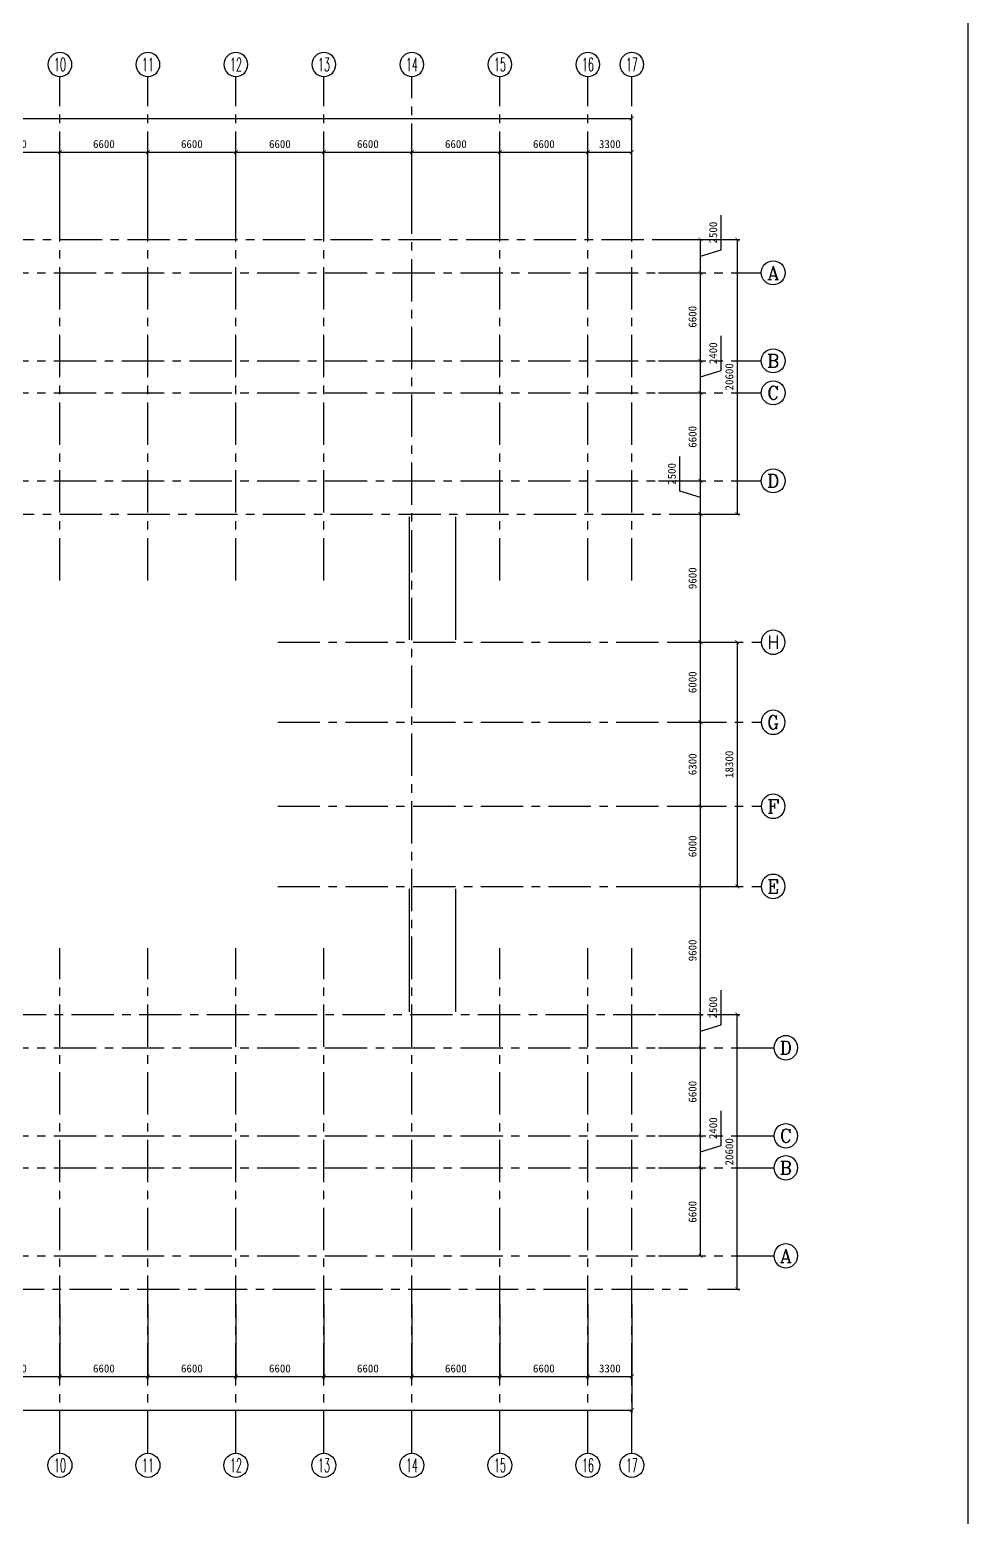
# Model space of a CAD drawing. Extents: x -738708 to 1376724, y 0 to 1572010.
# Drawn here: x -514164 to -443769, y 876953 to 988473 of the extents above; entities that cross this region are included whole.
import ezdxf
from ezdxf.enums import TextEntityAlignment as Align

# ---------------------------------------------------------------- set-up
doc = ezdxf.new("R2010")
doc.units = 0
doc.linetypes.add('CENTER', pattern=[50.8, 31.75, -6.35, 6.35, -6.35])
doc.layers.get('0').update_dxf_attribs({"linetype": 'CONTINUOUS'})
doc.layers.get('DEFPOINTS').update_dxf_attribs({"linetype": 'CONTINUOUS'})
for name, color, linetype in [('AXIS', 7, 'CONTINUOUS'), ('墙基线', 7, 'CONTINUOUS'), ('标注', 7, 'CONTINUOUS'), ('轴线', 1, 'CENTER'), ('轴线号', 7, 'CONTINUOUS')]:
    doc.layers.add(name, color=color, linetype=linetype)
doc.styles.add('COMPLEX', font='COMPLEX')
doc.dimstyles.new('ISO-25', dxfattribs={"dimtxt": 600, "dimasz": 300, "dimexe": 200, "dimexo": 2000, "dimgap": 300, "dimtad": 1, "dimdec": 0, "dimtxsty": 'STANDARD', "dimblk": 'ARCHTICK', "dimcen": 2.5, "dimazin": 3, "dimtfac": 1, "dimtdec": 0, "dimtmove": 0, "dimatfit": 3})

# ---------------------------------------------------------------- blocks, each defined once
blk = doc.blocks.new('_ARCHTICK')
at = {"color": 0, "linetype": 'BYBLOCK', "const_width": 0.15}
blk.add_lwpolyline([(-0.5, -0.5), (0.5, 0.5)], dxfattribs=at)
blk = doc.blocks.new('*D85')
at = {"layer": 'DEFPOINTS', "color": 0}
for p in [(-518500, 894900), (-511900, 894900), (-511900, 887505)]:
    blk.add_point(p, dxfattribs=at)
at = {"layer": '标注', "color": 0}
for p, q in [((-518500, 892900), (-518500, 887305)), ((-511900, 892900), (-511900, 887305)), ((-518500, 887505), (-511900, 887505))]:
    blk.add_line(p, q, dxfattribs=at)
at = {"layer": '标注', "color": 0, "xscale": 300, "yscale": 300, "zscale": 300, "rotation": 180}
blk.add_blockref('_ARCHTICK', (-518500, 887505), dxfattribs=at)
at = {"layer": '标注', "color": 0, "xscale": 300, "yscale": 300, "zscale": 300}
blk.add_blockref('_ARCHTICK', (-511900, 887505), dxfattribs=at)
at = {"layer": '标注', "color": 0, "insert": (-515200, 888105), "char_height": 600, "attachment_point": 5}
blk.add_mtext('6600', dxfattribs=at)
blk = doc.blocks.new('*D86')
at = {"layer": 'DEFPOINTS', "color": 0}
for p in [(-511900, 894900), (-505300, 894900), (-505300, 887505)]:
    blk.add_point(p, dxfattribs=at)
at = {"layer": '标注', "color": 0}
for p, q in [((-511900, 892900), (-511900, 887305)), ((-505300, 892900), (-505300, 887305)), ((-511900, 887505), (-505300, 887505))]:
    blk.add_line(p, q, dxfattribs=at)
at = {"layer": '标注', "color": 0, "xscale": 300, "yscale": 300, "zscale": 300, "rotation": 180}
blk.add_blockref('_ARCHTICK', (-511900, 887505), dxfattribs=at)
at = {"layer": '标注', "color": 0, "xscale": 300, "yscale": 300, "zscale": 300}
blk.add_blockref('_ARCHTICK', (-505300, 887505), dxfattribs=at)
at = {"layer": '标注', "color": 0, "insert": (-508600, 888105), "char_height": 600, "attachment_point": 5}
blk.add_mtext('6600', dxfattribs=at)
blk = doc.blocks.new('*D87')
at = {"layer": 'DEFPOINTS', "color": 0}
for p in [(-505300, 894900), (-498700, 894900), (-498700, 887505)]:
    blk.add_point(p, dxfattribs=at)
at = {"layer": '标注', "color": 0}
for p, q in [((-505300, 892900), (-505300, 887305)), ((-498700, 892900), (-498700, 887305)), ((-505300, 887505), (-498700, 887505))]:
    blk.add_line(p, q, dxfattribs=at)
at = {"layer": '标注', "color": 0, "xscale": 300, "yscale": 300, "zscale": 300, "rotation": 180}
blk.add_blockref('_ARCHTICK', (-505300, 887505), dxfattribs=at)
at = {"layer": '标注', "color": 0, "xscale": 300, "yscale": 300, "zscale": 300}
blk.add_blockref('_ARCHTICK', (-498700, 887505), dxfattribs=at)
at = {"layer": '标注', "color": 0, "insert": (-502000, 888105), "char_height": 600, "attachment_point": 5}
blk.add_mtext('6600', dxfattribs=at)
blk = doc.blocks.new('*D88')
at = {"layer": 'DEFPOINTS', "color": 0}
for p in [(-498700, 894900), (-492100, 894900), (-492100, 887505)]:
    blk.add_point(p, dxfattribs=at)
at = {"layer": '标注', "color": 0}
for p, q in [((-498700, 892900), (-498700, 887305)), ((-492100, 892900), (-492100, 887305)), ((-498700, 887505), (-492100, 887505))]:
    blk.add_line(p, q, dxfattribs=at)
at = {"layer": '标注', "color": 0, "xscale": 300, "yscale": 300, "zscale": 300, "rotation": 180}
blk.add_blockref('_ARCHTICK', (-498700, 887505), dxfattribs=at)
at = {"layer": '标注', "color": 0, "xscale": 300, "yscale": 300, "zscale": 300}
blk.add_blockref('_ARCHTICK', (-492100, 887505), dxfattribs=at)
at = {"layer": '标注', "color": 0, "insert": (-495400, 888105), "char_height": 600, "attachment_point": 5}
blk.add_mtext('6600', dxfattribs=at)
blk = doc.blocks.new('*D89')
at = {"layer": 'DEFPOINTS', "color": 0}
for p in [(-492100, 894900), (-485500, 894900), (-485500, 887505)]:
    blk.add_point(p, dxfattribs=at)
at = {"layer": '标注', "color": 0}
for p, q in [((-492100, 892900), (-492100, 887305)), ((-485500, 892900), (-485500, 887305)), ((-492100, 887505), (-485500, 887505))]:
    blk.add_line(p, q, dxfattribs=at)
at = {"layer": '标注', "color": 0, "xscale": 300, "yscale": 300, "zscale": 300, "rotation": 180}
blk.add_blockref('_ARCHTICK', (-492100, 887505), dxfattribs=at)
at = {"layer": '标注', "color": 0, "xscale": 300, "yscale": 300, "zscale": 300}
blk.add_blockref('_ARCHTICK', (-485500, 887505), dxfattribs=at)
at = {"layer": '标注', "color": 0, "insert": (-488800, 888105), "char_height": 600, "attachment_point": 5}
blk.add_mtext('6600', dxfattribs=at)
blk = doc.blocks.new('*D90')
at = {"layer": 'DEFPOINTS', "color": 0}
for p in [(-485500, 894900), (-478900, 894900), (-478900, 887505)]:
    blk.add_point(p, dxfattribs=at)
at = {"layer": '标注', "color": 0}
for p, q in [((-485500, 892900), (-485500, 887305)), ((-478900, 892900), (-478900, 887305)), ((-485500, 887505), (-478900, 887505))]:
    blk.add_line(p, q, dxfattribs=at)
at = {"layer": '标注', "color": 0, "xscale": 300, "yscale": 300, "zscale": 300, "rotation": 180}
blk.add_blockref('_ARCHTICK', (-485500, 887505), dxfattribs=at)
at = {"layer": '标注', "color": 0, "xscale": 300, "yscale": 300, "zscale": 300}
blk.add_blockref('_ARCHTICK', (-478900, 887505), dxfattribs=at)
at = {"layer": '标注', "color": 0, "insert": (-482200, 888105), "char_height": 600, "attachment_point": 5}
blk.add_mtext('6600', dxfattribs=at)
blk = doc.blocks.new('*D91')
at = {"layer": 'DEFPOINTS', "color": 0}
for p in [(-478900, 894900), (-472300, 894900), (-472300, 887505)]:
    blk.add_point(p, dxfattribs=at)
at = {"layer": '标注', "color": 0}
for p, q in [((-478900, 892900), (-478900, 887305)), ((-472300, 892900), (-472300, 887305)), ((-478900, 887505), (-472300, 887505))]:
    blk.add_line(p, q, dxfattribs=at)
at = {"layer": '标注', "color": 0, "xscale": 300, "yscale": 300, "zscale": 300, "rotation": 180}
blk.add_blockref('_ARCHTICK', (-478900, 887505), dxfattribs=at)
at = {"layer": '标注', "color": 0, "xscale": 300, "yscale": 300, "zscale": 300}
blk.add_blockref('_ARCHTICK', (-472300, 887505), dxfattribs=at)
at = {"layer": '标注', "color": 0, "insert": (-475600, 888105), "char_height": 600, "attachment_point": 5}
blk.add_mtext('6600', dxfattribs=at)
blk = doc.blocks.new('*D92')
at = {"layer": 'DEFPOINTS', "color": 0}
for p in [(-472300, 894900), (-469000, 894900), (-469000, 887505)]:
    blk.add_point(p, dxfattribs=at)
at = {"layer": '标注', "color": 0}
for p, q in [((-472300, 892900), (-472300, 887305)), ((-469000, 892900), (-469000, 887305)), ((-472300, 887505), (-469000, 887505))]:
    blk.add_line(p, q, dxfattribs=at)
at = {"layer": '标注', "color": 0, "xscale": 300, "yscale": 300, "zscale": 300, "rotation": 180}
blk.add_blockref('_ARCHTICK', (-472300, 887505), dxfattribs=at)
at = {"layer": '标注', "color": 0, "xscale": 300, "yscale": 300, "zscale": 300}
blk.add_blockref('_ARCHTICK', (-469000, 887505), dxfattribs=at)
at = {"layer": '标注', "color": 0, "insert": (-470650, 888105), "char_height": 600, "attachment_point": 5}
blk.add_mtext('3300', dxfattribs=at)
blk = doc.blocks.new('*D80')
at = {"layer": 'DEFPOINTS', "color": 0}
for p in [(-469000, 912152), (-463849, 912152), (-469000, 905552)]:
    blk.add_point(p, dxfattribs=at)
at = {"layer": '标注', "color": 0}
for p, q in [((-467000, 912152), (-463649, 912152)), ((-463849, 905552), (-463849, 912152)), ((-467000, 905552), (-463649, 905552))]:
    blk.add_line(p, q, dxfattribs=at)
at = {"layer": '标注', "color": 0, "xscale": 300, "yscale": 300, "zscale": 300}
for p, rotation in [((-463849, 912152), 90), ((-463849, 905552), 270)]:
    blk.add_blockref('_ARCHTICK', p, dxfattribs=dict(at, rotation=rotation))
at = {"layer": '标注', "color": 0, "insert": (-464449, 908852), "char_height": 600, "attachment_point": 5, "rotation": 90}
blk.add_mtext('6600', dxfattribs=at)
blk = doc.blocks.new('*D81')
at = {"layer": 'DEFPOINTS', "color": 0}
for p in [(-469000, 905552), (-463849, 905552), (-469000, 903152)]:
    blk.add_point(p, dxfattribs=at)
at = {"layer": '标注', "color": 0}
for p, q in [((-462299, 904817), (-462299, 907417)), ((-467000, 905552), (-463649, 905552)), ((-463849, 903152), (-463849, 905552)), ((-463849, 904352), (-462299, 904817)), ((-467000, 903152), (-463649, 903152))]:
    blk.add_line(p, q, dxfattribs=at)
at = {"layer": '标注', "color": 0, "xscale": 300, "yscale": 300, "zscale": 300}
for p, rotation in [((-463849, 905552), 90), ((-463849, 903152), 270)]:
    blk.add_blockref('_ARCHTICK', p, dxfattribs=dict(at, rotation=rotation))
at = {"layer": '标注', "color": 0, "insert": (-462899, 906117), "char_height": 600, "attachment_point": 5, "rotation": 90}
blk.add_mtext('2400', dxfattribs=at)
blk = doc.blocks.new('*D82')
at = {"layer": 'DEFPOINTS', "color": 0}
for p in [(-469000, 914652), (-463849, 914652), (-469000, 912152)]:
    blk.add_point(p, dxfattribs=at)
at = {"layer": '标注', "color": 0}
for p, q in [((-462299, 913867), (-462299, 916467)), ((-467000, 914652), (-463649, 914652)), ((-463849, 912152), (-463849, 914652)), ((-463849, 913402), (-462299, 913867)), ((-467000, 912152), (-463649, 912152))]:
    blk.add_line(p, q, dxfattribs=at)
at = {"layer": '标注', "color": 0, "xscale": 300, "yscale": 300, "zscale": 300}
for p, rotation in [((-463849, 914652), 90), ((-463849, 912152), 270)]:
    blk.add_blockref('_ARCHTICK', p, dxfattribs=dict(at, rotation=rotation))
at = {"layer": '标注', "color": 0, "insert": (-462899, 915167), "char_height": 600, "attachment_point": 5, "rotation": 90}
blk.add_mtext('2500', dxfattribs=at)
blk = doc.blocks.new('*D122')
at = {"layer": 'DEFPOINTS', "color": 0}
for p in [(-463849, 930252), (-463699, 930252), (-463849, 924252)]:
    blk.add_point(p, dxfattribs=at)
at = {"layer": '标注', "color": 0}
for p, q in [((-465699, 930252), (-464049, 930252)), ((-463849, 924252), (-463849, 930252)), ((-465849, 924252), (-464049, 924252))]:
    blk.add_line(p, q, dxfattribs=at)
at = {"layer": '标注', "color": 0, "xscale": 300, "yscale": 300, "zscale": 300}
for p, rotation in [((-463849, 930252), 90), ((-463849, 924252), 270)]:
    blk.add_blockref('_ARCHTICK', p, dxfattribs=dict(at, rotation=rotation))
at = {"layer": '标注', "color": 0, "insert": (-464449, 927252), "char_height": 600, "attachment_point": 5, "rotation": 90}
blk.add_mtext('6000', dxfattribs=at)
blk = doc.blocks.new('*D123')
at = {"layer": 'DEFPOINTS', "color": 0}
for p in [(-463849, 936552), (-463849, 936552), (-463849, 930252)]:
    blk.add_point(p, dxfattribs=at)
at = {"layer": '标注', "color": 0}
for p, q in [((-465849, 936552), (-464049, 936552)), ((-463849, 930252), (-463849, 936552)), ((-465849, 930252), (-464049, 930252))]:
    blk.add_line(p, q, dxfattribs=at)
at = {"layer": '标注', "color": 0, "xscale": 300, "yscale": 300, "zscale": 300}
for p, rotation in [((-463849, 936552), 90), ((-463849, 930252), 270)]:
    blk.add_blockref('_ARCHTICK', p, dxfattribs=dict(at, rotation=rotation))
at = {"layer": '标注', "color": 0, "insert": (-464449, 933402), "char_height": 600, "attachment_point": 5, "rotation": 90}
blk.add_mtext('6300', dxfattribs=at)
blk = doc.blocks.new('*D124')
at = {"layer": 'DEFPOINTS', "color": 0}
for p in [(-463849, 942552), (-463849, 942552), (-463849, 936552)]:
    blk.add_point(p, dxfattribs=at)
at = {"layer": '标注', "color": 0}
for p, q in [((-465849, 942552), (-464049, 942552)), ((-463849, 936552), (-463849, 942552)), ((-465849, 936552), (-464049, 936552))]:
    blk.add_line(p, q, dxfattribs=at)
at = {"layer": '标注', "color": 0, "xscale": 300, "yscale": 300, "zscale": 300}
for p, rotation in [((-463849, 942552), 90), ((-463849, 936552), 270)]:
    blk.add_blockref('_ARCHTICK', p, dxfattribs=dict(at, rotation=rotation))
at = {"layer": '标注', "color": 0, "insert": (-464449, 939552), "char_height": 600, "attachment_point": 5, "rotation": 90}
blk.add_mtext('6000', dxfattribs=at)
blk = doc.blocks.new('*D125')
at = {"layer": 'DEFPOINTS', "color": 0}
for p in [(-463849, 952152), (-463849, 952152), (-463849, 942552)]:
    blk.add_point(p, dxfattribs=at)
at = {"layer": '标注', "color": 0}
for p, q in [((-465849, 952152), (-464049, 952152)), ((-463849, 942552), (-463849, 952152)), ((-465849, 942552), (-464049, 942552))]:
    blk.add_line(p, q, dxfattribs=at)
at = {"layer": '标注', "color": 0, "xscale": 300, "yscale": 300, "zscale": 300}
for p, rotation in [((-463849, 952152), 90), ((-463849, 942552), 270)]:
    blk.add_blockref('_ARCHTICK', p, dxfattribs=dict(at, rotation=rotation))
at = {"layer": '标注', "color": 0, "insert": (-464449, 947352), "char_height": 600, "attachment_point": 5, "rotation": 90}
blk.add_mtext('9600', dxfattribs=at)
blk = doc.blocks.new('*D83')
at = {"layer": 'DEFPOINTS', "color": 0}
for p in [(-463854, 954657), (-463854, 954657), (-463854, 952157)]:
    blk.add_point(p, dxfattribs=at)
at = {"layer": '标注', "color": 0}
for p, q in [((-465404, 953872), (-465404, 956472)), ((-465854, 954657), (-464054, 954657)), ((-463854, 952157), (-463854, 954657)), ((-463854, 953407), (-465404, 953872)), ((-465854, 952157), (-464054, 952157))]:
    blk.add_line(p, q, dxfattribs=at)
at = {"layer": '标注', "color": 0, "xscale": 300, "yscale": 300, "zscale": 300}
for p, rotation in [((-463854, 954657), 90), ((-463854, 952157), 270)]:
    blk.add_blockref('_ARCHTICK', p, dxfattribs=dict(at, rotation=rotation))
at = {"layer": '标注', "color": 0, "insert": (-466004, 955172), "char_height": 600, "attachment_point": 5, "rotation": 90}
blk.add_mtext('2500', dxfattribs=at)
blk = doc.blocks.new('*D126')
at = {"layer": 'DEFPOINTS', "color": 0}
for p in [(-469000, 961252), (-463849, 961252), (-469000, 954652)]:
    blk.add_point(p, dxfattribs=at)
at = {"layer": '标注', "color": 0}
for p, q in [((-467000, 961252), (-463649, 961252)), ((-463849, 954652), (-463849, 961252)), ((-467000, 954652), (-463649, 954652))]:
    blk.add_line(p, q, dxfattribs=at)
at = {"layer": '标注', "color": 0, "xscale": 300, "yscale": 300, "zscale": 300}
for p, rotation in [((-463849, 961252), 90), ((-463849, 954652), 270)]:
    blk.add_blockref('_ARCHTICK', p, dxfattribs=dict(at, rotation=rotation))
at = {"layer": '标注', "color": 0, "insert": (-464449, 957952), "char_height": 600, "attachment_point": 5, "rotation": 90}
blk.add_mtext('6600', dxfattribs=at)
blk = doc.blocks.new('*D128')
at = {"layer": 'DEFPOINTS', "color": 0}
for p in [(-469000, 963652), (-463849, 963652), (-469000, 961252)]:
    blk.add_point(p, dxfattribs=at)
at = {"layer": '标注', "color": 0}
for p, q in [((-462299, 962917), (-462299, 965517)), ((-467000, 963652), (-463649, 963652)), ((-463849, 961252), (-463849, 963652)), ((-463849, 962452), (-462299, 962917)), ((-467000, 961252), (-463649, 961252))]:
    blk.add_line(p, q, dxfattribs=at)
at = {"layer": '标注', "color": 0, "xscale": 300, "yscale": 300, "zscale": 300}
for p, rotation in [((-463849, 963652), 90), ((-463849, 961252), 270)]:
    blk.add_blockref('_ARCHTICK', p, dxfattribs=dict(at, rotation=rotation))
at = {"layer": '标注', "color": 0, "insert": (-462899, 964217), "char_height": 600, "attachment_point": 5, "rotation": 90}
blk.add_mtext('2400', dxfattribs=at)
blk = doc.blocks.new('*D129')
at = {"layer": 'DEFPOINTS', "color": 0}
for p in [(-469000, 970252), (-463849, 970252), (-469000, 963652)]:
    blk.add_point(p, dxfattribs=at)
at = {"layer": '标注', "color": 0}
for p, q in [((-467000, 970252), (-463649, 970252)), ((-463849, 963652), (-463849, 970252)), ((-467000, 963652), (-463649, 963652))]:
    blk.add_line(p, q, dxfattribs=at)
at = {"layer": '标注', "color": 0, "xscale": 300, "yscale": 300, "zscale": 300}
for p, rotation in [((-463849, 970252), 90), ((-463849, 963652), 270)]:
    blk.add_blockref('_ARCHTICK', p, dxfattribs=dict(at, rotation=rotation))
at = {"layer": '标注', "color": 0, "insert": (-464449, 966952), "char_height": 600, "attachment_point": 5, "rotation": 90}
blk.add_mtext('6600', dxfattribs=at)
blk = doc.blocks.new('*D130')
at = {"layer": 'DEFPOINTS', "color": 0}
for p in [(-469000, 972752), (-463849, 972752), (-469000, 970252)]:
    blk.add_point(p, dxfattribs=at)
at = {"layer": '标注', "color": 0}
for p, q in [((-462299, 971967), (-462299, 974567)), ((-467000, 972752), (-463649, 972752)), ((-463849, 970252), (-463849, 972752)), ((-463849, 971502), (-462299, 971967)), ((-467000, 970252), (-463649, 970252))]:
    blk.add_line(p, q, dxfattribs=at)
at = {"layer": '标注', "color": 0, "xscale": 300, "yscale": 300, "zscale": 300}
for p, rotation in [((-463849, 972752), 90), ((-463849, 970252), 270)]:
    blk.add_blockref('_ARCHTICK', p, dxfattribs=dict(at, rotation=rotation))
at = {"layer": '标注', "color": 0, "insert": (-462899, 973267), "char_height": 600, "attachment_point": 5, "rotation": 90}
blk.add_mtext('2500', dxfattribs=at)
blk = doc.blocks.new('*D93')
at = {"layer": 'DEFPOINTS', "color": 0}
for p in [(-511900, 979299), (-518500, 971904), (-511900, 971904)]:
    blk.add_point(p, dxfattribs=at)
at = {"layer": '标注', "color": 0}
for p, q in [((-518500, 973904), (-518500, 979499)), ((-518500, 979299), (-511900, 979299)), ((-511900, 973904), (-511900, 979499))]:
    blk.add_line(p, q, dxfattribs=at)
at = {"layer": '标注', "color": 0, "xscale": 300, "yscale": 300, "zscale": 300, "rotation": 180}
blk.add_blockref('_ARCHTICK', (-518500, 979299), dxfattribs=at)
at = {"layer": '标注', "color": 0, "xscale": 300, "yscale": 300, "zscale": 300}
blk.add_blockref('_ARCHTICK', (-511900, 979299), dxfattribs=at)
at = {"layer": '标注', "color": 0, "insert": (-515200, 979899), "char_height": 600, "attachment_point": 5}
blk.add_mtext('6600', dxfattribs=at)
blk = doc.blocks.new('*D103')
at = {"layer": 'DEFPOINTS', "color": 0}
for p in [(-469000, 979299), (-472300, 971904), (-469000, 971904)]:
    blk.add_point(p, dxfattribs=at)
at = {"layer": '标注', "color": 0}
for p, q in [((-472300, 973904), (-472300, 979499)), ((-472300, 979299), (-469000, 979299)), ((-469000, 973904), (-469000, 979499))]:
    blk.add_line(p, q, dxfattribs=at)
at = {"layer": '标注', "color": 0, "xscale": 300, "yscale": 300, "zscale": 300, "rotation": 180}
blk.add_blockref('_ARCHTICK', (-472300, 979299), dxfattribs=at)
at = {"layer": '标注', "color": 0, "xscale": 300, "yscale": 300, "zscale": 300}
blk.add_blockref('_ARCHTICK', (-469000, 979299), dxfattribs=at)
at = {"layer": '标注', "color": 0, "insert": (-470650, 979899), "char_height": 600, "attachment_point": 5}
blk.add_mtext('3300', dxfattribs=at)
blk = doc.blocks.new('*D104')
at = {"layer": 'DEFPOINTS', "color": 0}
for p in [(-472300, 979299), (-478900, 971904), (-472300, 971904)]:
    blk.add_point(p, dxfattribs=at)
at = {"layer": '标注', "color": 0}
for p, q in [((-478900, 973904), (-478900, 979499)), ((-478900, 979299), (-472300, 979299)), ((-472300, 973904), (-472300, 979499))]:
    blk.add_line(p, q, dxfattribs=at)
at = {"layer": '标注', "color": 0, "xscale": 300, "yscale": 300, "zscale": 300, "rotation": 180}
blk.add_blockref('_ARCHTICK', (-478900, 979299), dxfattribs=at)
at = {"layer": '标注', "color": 0, "xscale": 300, "yscale": 300, "zscale": 300}
blk.add_blockref('_ARCHTICK', (-472300, 979299), dxfattribs=at)
at = {"layer": '标注', "color": 0, "insert": (-475600, 979899), "char_height": 600, "attachment_point": 5}
blk.add_mtext('6600', dxfattribs=at)
blk = doc.blocks.new('*D105')
at = {"layer": 'DEFPOINTS', "color": 0}
for p in [(-478900, 979299), (-485500, 971904), (-478900, 971904)]:
    blk.add_point(p, dxfattribs=at)
at = {"layer": '标注', "color": 0}
for p, q in [((-485500, 973904), (-485500, 979499)), ((-485500, 979299), (-478900, 979299)), ((-478900, 973904), (-478900, 979499))]:
    blk.add_line(p, q, dxfattribs=at)
at = {"layer": '标注', "color": 0, "xscale": 300, "yscale": 300, "zscale": 300, "rotation": 180}
blk.add_blockref('_ARCHTICK', (-485500, 979299), dxfattribs=at)
at = {"layer": '标注', "color": 0, "xscale": 300, "yscale": 300, "zscale": 300}
blk.add_blockref('_ARCHTICK', (-478900, 979299), dxfattribs=at)
at = {"layer": '标注', "color": 0, "insert": (-482200, 979899), "char_height": 600, "attachment_point": 5}
blk.add_mtext('6600', dxfattribs=at)
blk = doc.blocks.new('*D106')
at = {"layer": 'DEFPOINTS', "color": 0}
for p in [(-485500, 979299), (-492100, 971904), (-485500, 971904)]:
    blk.add_point(p, dxfattribs=at)
at = {"layer": '标注', "color": 0}
for p, q in [((-492100, 973904), (-492100, 979499)), ((-492100, 979299), (-485500, 979299)), ((-485500, 973904), (-485500, 979499))]:
    blk.add_line(p, q, dxfattribs=at)
at = {"layer": '标注', "color": 0, "xscale": 300, "yscale": 300, "zscale": 300, "rotation": 180}
blk.add_blockref('_ARCHTICK', (-492100, 979299), dxfattribs=at)
at = {"layer": '标注', "color": 0, "xscale": 300, "yscale": 300, "zscale": 300}
blk.add_blockref('_ARCHTICK', (-485500, 979299), dxfattribs=at)
at = {"layer": '标注', "color": 0, "insert": (-488800, 979899), "char_height": 600, "attachment_point": 5}
blk.add_mtext('6600', dxfattribs=at)
blk = doc.blocks.new('*D107')
at = {"layer": 'DEFPOINTS', "color": 0}
for p in [(-492100, 979299), (-498700, 971904), (-492100, 971904)]:
    blk.add_point(p, dxfattribs=at)
at = {"layer": '标注', "color": 0}
for p, q in [((-498700, 973904), (-498700, 979499)), ((-498700, 979299), (-492100, 979299)), ((-492100, 973904), (-492100, 979499))]:
    blk.add_line(p, q, dxfattribs=at)
at = {"layer": '标注', "color": 0, "xscale": 300, "yscale": 300, "zscale": 300, "rotation": 180}
blk.add_blockref('_ARCHTICK', (-498700, 979299), dxfattribs=at)
at = {"layer": '标注', "color": 0, "xscale": 300, "yscale": 300, "zscale": 300}
blk.add_blockref('_ARCHTICK', (-492100, 979299), dxfattribs=at)
at = {"layer": '标注', "color": 0, "insert": (-495400, 979899), "char_height": 600, "attachment_point": 5}
blk.add_mtext('6600', dxfattribs=at)
blk = doc.blocks.new('*D108')
at = {"layer": 'DEFPOINTS', "color": 0}
for p in [(-498700, 979299), (-505300, 971904), (-498700, 971904)]:
    blk.add_point(p, dxfattribs=at)
at = {"layer": '标注', "color": 0}
for p, q in [((-505300, 973904), (-505300, 979499)), ((-505300, 979299), (-498700, 979299)), ((-498700, 973904), (-498700, 979499))]:
    blk.add_line(p, q, dxfattribs=at)
at = {"layer": '标注', "color": 0, "xscale": 300, "yscale": 300, "zscale": 300, "rotation": 180}
blk.add_blockref('_ARCHTICK', (-505300, 979299), dxfattribs=at)
at = {"layer": '标注', "color": 0, "xscale": 300, "yscale": 300, "zscale": 300}
blk.add_blockref('_ARCHTICK', (-498700, 979299), dxfattribs=at)
at = {"layer": '标注', "color": 0, "insert": (-502000, 979899), "char_height": 600, "attachment_point": 5}
blk.add_mtext('6600', dxfattribs=at)
blk = doc.blocks.new('*D109')
at = {"layer": 'DEFPOINTS', "color": 0}
for p in [(-505300, 979299), (-511900, 971904), (-505300, 971904)]:
    blk.add_point(p, dxfattribs=at)
at = {"layer": '标注', "color": 0}
for p, q in [((-511900, 973904), (-511900, 979499)), ((-511900, 979299), (-505300, 979299)), ((-505300, 973904), (-505300, 979499))]:
    blk.add_line(p, q, dxfattribs=at)
at = {"layer": '标注', "color": 0, "xscale": 300, "yscale": 300, "zscale": 300, "rotation": 180}
blk.add_blockref('_ARCHTICK', (-511900, 979299), dxfattribs=at)
at = {"layer": '标注', "color": 0, "xscale": 300, "yscale": 300, "zscale": 300}
blk.add_blockref('_ARCHTICK', (-505300, 979299), dxfattribs=at)
at = {"layer": '标注', "color": 0, "insert": (-508600, 979899), "char_height": 600, "attachment_point": 5}
blk.add_mtext('6600', dxfattribs=at)
blk = doc.blocks.new('*D94')
at = {"layer": 'DEFPOINTS', "color": 0}
for p in [(-469000, 981825), (-568000, 976904), (-469000, 976904)]:
    blk.add_point(p, dxfattribs=at)
at = {"layer": '标注', "color": 0}
for p, q in [((-568000, 978904), (-568000, 982025)), ((-568000, 981825), (-469000, 981825)), ((-469000, 978904), (-469000, 982025))]:
    blk.add_line(p, q, dxfattribs=at)
at = {"layer": '标注', "color": 0, "xscale": 300, "yscale": 300, "zscale": 300, "rotation": 180}
blk.add_blockref('_ARCHTICK', (-568000, 981825), dxfattribs=at)
at = {"layer": '标注', "color": 0, "xscale": 300, "yscale": 300, "zscale": 300}
blk.add_blockref('_ARCHTICK', (-469000, 981825), dxfattribs=at)
at = {"layer": '标注', "color": 0, "insert": (-518500, 982425), "char_height": 600, "attachment_point": 5}
blk.add_mtext('99000', dxfattribs=at)
blk = doc.blocks.new('*D77')
at = {"layer": 'DEFPOINTS', "color": 0}
for p in [(-568000, 889900), (-469000, 889900), (-469000, 884979)]:
    blk.add_point(p, dxfattribs=at)
at = {"layer": '标注', "color": 0}
for p, q in [((-568000, 887900), (-568000, 884779)), ((-469000, 887900), (-469000, 884779)), ((-568000, 884979), (-469000, 884979))]:
    blk.add_line(p, q, dxfattribs=at)
at = {"layer": '标注', "color": 0, "xscale": 300, "yscale": 300, "zscale": 300, "rotation": 180}
blk.add_blockref('_ARCHTICK', (-568000, 884979), dxfattribs=at)
at = {"layer": '标注', "color": 0, "xscale": 300, "yscale": 300, "zscale": 300}
blk.add_blockref('_ARCHTICK', (-469000, 884979), dxfattribs=at)
at = {"layer": '标注', "color": 0, "insert": (-518500, 885579), "char_height": 600, "attachment_point": 5}
blk.add_mtext('99000', dxfattribs=at)
blk = doc.blocks.new('*D79')
at = {"layer": 'DEFPOINTS', "color": 0}
for p in [(-469000, 903152), (-463849, 903152), (-469000, 896552)]:
    blk.add_point(p, dxfattribs=at)
at = {"layer": '标注', "color": 0}
for p, q in [((-467000, 903152), (-463649, 903152)), ((-463849, 896552), (-463849, 903152)), ((-467000, 896552), (-463649, 896552))]:
    blk.add_line(p, q, dxfattribs=at)
at = {"layer": '标注', "color": 0, "xscale": 300, "yscale": 300, "zscale": 300}
for p, rotation in [((-463849, 903152), 90), ((-463849, 896552), 270)]:
    blk.add_blockref('_ARCHTICK', p, dxfattribs=dict(at, rotation=rotation))
at = {"layer": '标注', "color": 0, "insert": (-464449, 899852), "char_height": 600, "attachment_point": 5, "rotation": 90}
blk.add_mtext('6600', dxfattribs=at)
blk = doc.blocks.new('*D78')
at = {"layer": 'DEFPOINTS', "color": 0}
for p in [(-465324, 914652), (-461090, 914652), (-465324, 894052)]:
    blk.add_point(p, dxfattribs=at)
at = {"layer": '标注', "color": 0}
for p, q in [((-463324, 914652), (-460890, 914652)), ((-461090, 894052), (-461090, 914652)), ((-463324, 894052), (-460890, 894052))]:
    blk.add_line(p, q, dxfattribs=at)
at = {"layer": '标注', "color": 0, "xscale": 300, "yscale": 300, "zscale": 300}
for p, rotation in [((-461090, 914652), 90), ((-461090, 894052), 270)]:
    blk.add_blockref('_ARCHTICK', p, dxfattribs=dict(at, rotation=rotation))
at = {"layer": '标注', "color": 0, "insert": (-461690, 904352), "char_height": 600, "attachment_point": 5, "rotation": 90}
blk.add_mtext('20600', dxfattribs=at)
blk = doc.blocks.new('_AXISO')
blk.add_circle((0, 0), 0.5)
at = {"layer": '轴线号', "style": 'COMPLEX', "width": 1.041667}
blk.add_attdef('A', text='', height=0.56, dxfattribs=at).set_placement((-0.25, -0.28), (0.25, -0.28), align=Align.FIT)
blk = doc.blocks.new('*D132')
at = {"layer": 'DEFPOINTS', "color": 0}
for p in [(-465849, 942552), (-465849, 924252), (-461090, 924252)]:
    blk.add_point(p, dxfattribs=at)
at = {"layer": '标注', "color": 0}
for p, q in [((-463849, 942552), (-460890, 942552)), ((-461090, 942552), (-461090, 924252)), ((-463849, 924252), (-460890, 924252))]:
    blk.add_line(p, q, dxfattribs=at)
at = {"layer": '标注', "color": 0, "xscale": 300, "yscale": 300, "zscale": 300}
for p, rotation in [((-461090, 942552), 90), ((-461090, 924252), 270)]:
    blk.add_blockref('_ARCHTICK', p, dxfattribs=dict(at, rotation=rotation))
at = {"layer": '标注', "color": 0, "insert": (-461690, 933402), "char_height": 600, "attachment_point": 5, "rotation": 90}
blk.add_mtext('18300', dxfattribs=at)
blk = doc.blocks.new('*D121')
at = {"layer": 'DEFPOINTS', "color": 0}
for p in [(-469000, 924252), (-463849, 924252), (-469000, 914652)]:
    blk.add_point(p, dxfattribs=at)
at = {"layer": '标注', "color": 0}
for p, q in [((-467000, 924252), (-463649, 924252)), ((-463849, 914652), (-463849, 924252)), ((-467000, 914652), (-463649, 914652))]:
    blk.add_line(p, q, dxfattribs=at)
at = {"layer": '标注', "color": 0, "xscale": 300, "yscale": 300, "zscale": 300}
for p, rotation in [((-463849, 924252), 90), ((-463849, 914652), 270)]:
    blk.add_blockref('_ARCHTICK', p, dxfattribs=dict(at, rotation=rotation))
at = {"layer": '标注', "color": 0, "insert": (-464449, 919452), "char_height": 600, "attachment_point": 5, "rotation": 90}
blk.add_mtext('9600', dxfattribs=at)
blk = doc.blocks.new('*D131')
at = {"layer": 'DEFPOINTS', "color": 0}
for p in [(-467000, 972752), (-467000, 952152), (-461090, 952152)]:
    blk.add_point(p, dxfattribs=at)
at = {"layer": '标注', "color": 0}
for p, q in [((-465000, 972752), (-460890, 972752)), ((-461090, 972752), (-461090, 952152)), ((-465000, 952152), (-460890, 952152))]:
    blk.add_line(p, q, dxfattribs=at)
at = {"layer": '标注', "color": 0, "xscale": 300, "yscale": 300, "zscale": 300}
for p, rotation in [((-461090, 972752), 90), ((-461090, 952152), 270)]:
    blk.add_blockref('_ARCHTICK', p, dxfattribs=dict(at, rotation=rotation))
at = {"layer": '标注', "color": 0, "insert": (-461690, 962452), "char_height": 600, "attachment_point": 5, "rotation": 90}
blk.add_mtext('20600', dxfattribs=at)

msp = doc.modelspace()

# ---------------------------------------------------------------- linework, layer by layer
at = {"layer": '墙基线'}
for p, q in [((-485684.7, 942737.1), (-485684.7, 951967.1)), ((-482199.7, 942737.1), (-482199.7, 951967.1)), ((-485684.7, 914837.1), (-485684.7, 924067.1)), ((-482199.7, 914837.1), (-482199.7, 924067.1))]:
    msp.add_line(p, q, dxfattribs=at)
at = {"layer": '标注'}
msp.add_line((-443768.7, 753489.1), (-443768.7, 1000265), dxfattribs=at)
at = {"layer": '轴线', "ltscale": 100}
for p, q in [((-511899.7, 947188.5), (-511899.7, 984963.3)), ((-505299.7, 947188.5), (-505299.7, 984963.3)), ((-498699.7, 947188.5), (-498699.7, 984963.3)), ((-492099.7, 947188.5), (-492099.7, 984963.3)), ((-485499.7, 881745.1), (-485499.7, 984963.3)), ((-478899.7, 947188.5), (-478899.7, 984963.3)), ((-472299.7, 947188.5), (-472299.7, 984963.3)), ((-468999.7, 947188.5), (-468999.7, 984963.3)), ((-572876.4, 972752.1), (-461078, 972752.1)), ((-578385.3, 970252.1), (-459299, 970252.1)), ((-578385.3, 963652.1), (-459299, 963652.1)), ((-578385.3, 961252.1), (-459299, 961252.1)), ((-578385.3, 954652.1), (-459299, 954652.1)), ((-572876.4, 952152.1), (-461078, 952152.1)), ((-495567.5, 942552.1), (-459299, 942552.1)), ((-495567.5, 936552.1), (-459299, 936552.1)), ((-495567.5, 930252.1), (-459299, 930252.1)), ((-495567.5, 924252.1), (-459299, 924252.1)), ((-511899.7, 881745.1), (-511899.7, 919615.7)), ((-505299.7, 881745.1), (-505299.7, 919615.7)), ((-498699.7, 881745.1), (-498699.7, 919615.7)), ((-492099.7, 881745.1), (-492099.7, 919615.7)), ((-478899.7, 881745.1), (-478899.7, 919615.7)), ((-472299.7, 881745.1), (-472299.7, 919615.7)), ((-468999.7, 881745.1), (-468999.7, 919615.7)), ((-571990.8, 914652.1), (-464901.7, 914652.1)), ((-578385.3, 912152.1), (-458357.2, 912152.1)), ((-578385.3, 905552.1), (-458357.2, 905552.1)), ((-578385.3, 903152.1), (-458357.2, 903152.1)), ((-578385.3, 896552.1), (-458357.2, 896552.1)), ((-572140.2, 894052.1), (-464834.8, 894052.1))]:
    msp.add_line(p, q, dxfattribs=at)

# ---------------------------------------------------------------- block references
at = {"layer": 'AXIS'}
ref = msp.add_blockref('_AXISO', (-511899.7, 985863.3), dxfattribs=dict(at, xscale=-1800, yscale=1800, zscale=1800, rotation=180))
ref.add_attrib('A', '10', dxfattribs={"layer": '轴线号', "height": 1008, "style": 'COMPLEX', "width": 0.646552}).set_placement((-512349.7, 985359.3), (-511449.7, 985359.3), align=Align.FIT)
ref = msp.add_blockref('_AXISO', (-505299.7, 985863.3), dxfattribs=dict(at, xscale=-1800, yscale=1800, zscale=1800, rotation=180))
ref.add_attrib('A', '11', dxfattribs={"layer": '轴线号', "height": 1008, "style": 'COMPLEX', "width": 0.78125}).set_placement((-505749.7, 985359.3), (-504849.7, 985359.3), align=Align.FIT)
ref = msp.add_blockref('_AXISO', (-498699.7, 985863.3), dxfattribs=dict(at, xscale=-1800, yscale=1800, zscale=1800, rotation=180))
ref.add_attrib('A', '12', dxfattribs={"layer": '轴线号', "height": 1008, "style": 'COMPLEX', "width": 0.646552}).set_placement((-499149.7, 985359.3), (-498249.7, 985359.3), align=Align.FIT)
ref = msp.add_blockref('_AXISO', (-492099.7, 985863.3), dxfattribs=dict(at, xscale=-1800, yscale=1800, zscale=1800, rotation=180))
ref.add_attrib('A', '13', dxfattribs={"layer": '轴线号', "height": 1008, "style": 'COMPLEX', "width": 0.646552}).set_placement((-492549.7, 985359.3), (-491649.7, 985359.3), align=Align.FIT)
ref = msp.add_blockref('_AXISO', (-485499.7, 985863.3), dxfattribs=dict(at, xscale=-1800, yscale=1800, zscale=1800, rotation=180))
ref.add_attrib('A', '14', dxfattribs={"layer": '轴线号', "height": 1008, "style": 'COMPLEX', "width": 0.604839}).set_placement((-485949.7, 985359.3), (-485049.7, 985359.3), align=Align.FIT)
ref = msp.add_blockref('_AXISO', (-478899.7, 985863.3), dxfattribs=dict(at, xscale=-1800, yscale=1800, zscale=1800, rotation=180))
ref.add_attrib('A', '15', dxfattribs={"layer": '轴线号', "height": 1008, "style": 'COMPLEX', "width": 0.646552}).set_placement((-479349.7, 985359.3), (-478449.7, 985359.3), align=Align.FIT)
ref = msp.add_blockref('_AXISO', (-472299.7, 985863.3), dxfattribs=dict(at, xscale=-1800, yscale=1800, zscale=1800, rotation=180))
ref.add_attrib('A', '16', dxfattribs={"layer": '轴线号', "height": 1008, "style": 'COMPLEX', "width": 0.646552}).set_placement((-472749.7, 985359.3), (-471849.7, 985359.3), align=Align.FIT)
ref = msp.add_blockref('_AXISO', (-468999.7, 985863.3), dxfattribs=dict(at, xscale=-1800, yscale=1800, zscale=1800, rotation=180))
ref.add_attrib('A', '17', dxfattribs={"layer": '轴线号', "height": 1008, "style": 'COMPLEX', "width": 0.646552}).set_placement((-469449.7, 985359.3), (-468549.7, 985359.3), align=Align.FIT)
ref = msp.add_blockref('_AXISO', (-458399, 970252.1), dxfattribs=dict(at, xscale=1800, yscale=1800, zscale=1800, rotation=180))
ref.add_attrib('A', 'A', dxfattribs={"layer": '轴线号', "height": 1008, "style": 'COMPLEX', "width": 1.041667}).set_placement((-458849, 969748.1), (-457949, 969748.1), align=Align.FIT)
ref = msp.add_blockref('_AXISO', (-458399, 963652.1), dxfattribs=dict(at, xscale=1800, yscale=1800, zscale=1800, rotation=180))
ref.add_attrib('A', 'B', dxfattribs={"layer": '轴线号', "height": 1008, "style": 'COMPLEX', "width": 1.102941}).set_placement((-458849, 963148.1), (-457949, 963148.1), align=Align.FIT)
ref = msp.add_blockref('_AXISO', (-458399, 961252.1), dxfattribs=dict(at, xscale=1800, yscale=1800, zscale=1800, rotation=180))
ref.add_attrib('A', 'C', dxfattribs={"layer": '轴线号', "height": 1008, "style": 'COMPLEX', "width": 1.25}).set_placement((-458849, 960748.1), (-457949, 960748.1), align=Align.FIT)
ref = msp.add_blockref('_AXISO', (-458399, 954652.1), dxfattribs=dict(at, xscale=1800, yscale=1800, zscale=1800, rotation=180))
ref.add_attrib('A', 'D', dxfattribs={"layer": '轴线号', "height": 1008, "style": 'COMPLEX', "width": 1.102941}).set_placement((-458849, 954148.1), (-457949, 954148.1), align=Align.FIT)
ref = msp.add_blockref('_AXISO', (-458399, 942552.1), dxfattribs=dict(at, xscale=-1800, yscale=1800, zscale=1800))
ref.add_attrib('A', 'H', dxfattribs={"layer": '轴线号', "height": 1008, "style": 'COMPLEX', "width": 0.9375}).set_placement((-458849, 942048.1), (-457949, 942048.1), align=Align.FIT)
ref = msp.add_blockref('_AXISO', (-458399, 936552.1), dxfattribs=dict(at, xscale=-1800, yscale=1800, zscale=1800))
ref.add_attrib('A', 'G', dxfattribs={"layer": '轴线号', "height": 1008, "style": 'COMPLEX', "width": 1.041667}).set_placement((-458849, 936048.1), (-457949, 936048.1), align=Align.FIT)
ref = msp.add_blockref('_AXISO', (-458399, 930252.1), dxfattribs=dict(at, xscale=-1800, yscale=1800, zscale=1800))
ref.add_attrib('A', 'F', dxfattribs={"layer": '轴线号', "height": 1008, "style": 'COMPLEX', "width": 1.171875}).set_placement((-458849, 929748.1), (-457949, 929748.1), align=Align.FIT)
ref = msp.add_blockref('_AXISO', (-458399, 924252.1), dxfattribs=dict(at, xscale=-1800, yscale=1800, zscale=1800))
ref.add_attrib('A', 'E', dxfattribs={"layer": '轴线号', "height": 1008, "style": 'COMPLEX', "width": 1.171875}).set_placement((-458849, 923748.1), (-457949, 923748.1), align=Align.FIT)
ref = msp.add_blockref('_AXISO', (-457457.2, 912152.1), dxfattribs=dict(at, xscale=-1800, yscale=1800, zscale=1800))
ref.add_attrib('A', 'D', dxfattribs={"layer": '轴线号', "height": 1008, "style": 'COMPLEX', "width": 1.102941}).set_placement((-457907.2, 911648.1), (-457007.2, 911648.1), align=Align.FIT)
ref = msp.add_blockref('_AXISO', (-457457.2, 905552.1), dxfattribs=dict(at, xscale=-1800, yscale=1800, zscale=1800))
ref.add_attrib('A', 'C', dxfattribs={"layer": '轴线号', "height": 1008, "style": 'COMPLEX', "width": 1.25}).set_placement((-457907.2, 905048.1), (-457007.2, 905048.1), align=Align.FIT)
ref = msp.add_blockref('_AXISO', (-457457.2, 903152.1), dxfattribs=dict(at, xscale=-1800, yscale=1800, zscale=1800))
ref.add_attrib('A', 'B', dxfattribs={"layer": '轴线号', "height": 1008, "style": 'COMPLEX', "width": 1.102941}).set_placement((-457907.2, 902648.1), (-457007.2, 902648.1), align=Align.FIT)
ref = msp.add_blockref('_AXISO', (-457457.2, 896552.1), dxfattribs=dict(at, xscale=-1800, yscale=1800, zscale=1800))
ref.add_attrib('A', 'A', dxfattribs={"layer": '轴线号', "height": 1008, "style": 'COMPLEX', "width": 1.041667}).set_placement((-457907.2, 896048.1), (-457007.2, 896048.1), align=Align.FIT)
ref = msp.add_blockref('_AXISO', (-511899.7, 880845.1), dxfattribs=dict(at, xscale=1800, yscale=1800, zscale=1800))
ref.add_attrib('A', '10', dxfattribs={"layer": '轴线号', "height": 1008, "style": 'COMPLEX', "width": 0.646552}).set_placement((-512349.7, 880341.1), (-511449.7, 880341.1), align=Align.FIT)
ref = msp.add_blockref('_AXISO', (-505299.7, 880845.1), dxfattribs=dict(at, xscale=1800, yscale=1800, zscale=1800))
ref.add_attrib('A', '11', dxfattribs={"layer": '轴线号', "height": 1008, "style": 'COMPLEX', "width": 0.78125}).set_placement((-505749.7, 880341.1), (-504849.7, 880341.1), align=Align.FIT)
ref = msp.add_blockref('_AXISO', (-498699.7, 880845.1), dxfattribs=dict(at, xscale=1800, yscale=1800, zscale=1800))
ref.add_attrib('A', '12', dxfattribs={"layer": '轴线号', "height": 1008, "style": 'COMPLEX', "width": 0.646552}).set_placement((-499149.7, 880341.1), (-498249.7, 880341.1), align=Align.FIT)
ref = msp.add_blockref('_AXISO', (-492099.7, 880845.1), dxfattribs=dict(at, xscale=1800, yscale=1800, zscale=1800))
ref.add_attrib('A', '13', dxfattribs={"layer": '轴线号', "height": 1008, "style": 'COMPLEX', "width": 0.646552}).set_placement((-492549.7, 880341.1), (-491649.7, 880341.1), align=Align.FIT)
ref = msp.add_blockref('_AXISO', (-485499.7, 880845.1), dxfattribs=dict(at, xscale=1800, yscale=1800, zscale=1800))
ref.add_attrib('A', '14', dxfattribs={"layer": '轴线号', "height": 1008, "style": 'COMPLEX', "width": 0.604839}).set_placement((-485949.7, 880341.1), (-485049.7, 880341.1), align=Align.FIT)
ref = msp.add_blockref('_AXISO', (-478899.7, 880845.1), dxfattribs=dict(at, xscale=1800, yscale=1800, zscale=1800))
ref.add_attrib('A', '15', dxfattribs={"layer": '轴线号', "height": 1008, "style": 'COMPLEX', "width": 0.646552}).set_placement((-479349.7, 880341.1), (-478449.7, 880341.1), align=Align.FIT)
ref = msp.add_blockref('_AXISO', (-472299.7, 880845.1), dxfattribs=dict(at, xscale=1800, yscale=1800, zscale=1800))
ref.add_attrib('A', '16', dxfattribs={"layer": '轴线号', "height": 1008, "style": 'COMPLEX', "width": 0.646552}).set_placement((-472749.7, 880341.1), (-471849.7, 880341.1), align=Align.FIT)
ref = msp.add_blockref('_AXISO', (-468999.7, 880845.1), dxfattribs=dict(at, xscale=1800, yscale=1800, zscale=1800))
ref.add_attrib('A', '17', dxfattribs={"layer": '轴线号', "height": 1008, "style": 'COMPLEX', "width": 0.646552}).set_placement((-469449.7, 880341.1), (-468549.7, 880341.1), align=Align.FIT)

# ---------------------------------------------------------------- dimensions: what is measured, and where the dimension line sits
at = {"layer": '标注'}
for base, p1, p2, picture, middle in [((-468999.7, 981825.1), (-567999.7, 976904.3), (-468999.7, 976904.3), '*D94', (-518499.7, 982425.1)), ((-468999.7, 884979.2), (-567999.7, 889899.9), (-468999.7, 889899.9), '*D77', (-518499.7, 885579.2))]:
    dim = msp.add_linear_dim(base=base, p1=p1, p2=p2, dimstyle='ISO-25', dxfattribs=at)
    dim.commit()
    dim.dimension.update_dxf_attribs({"geometry": picture, "text_midpoint": middle})
for base, p1, p2, picture, middle in [((-511899.7, 979298.9), (-518499.7, 971904.3), (-511899.7, 971904.3), '*D93', (-515199.7, 979898.9)), ((-505299.7, 979298.9), (-511899.7, 971904.3), (-505299.7, 971904.3), '*D109', (-508599.7, 979898.9)), ((-498699.7, 979298.9), (-505299.7, 971904.3), (-498699.7, 971904.3), '*D108', (-501999.7, 979898.9)), ((-492099.7, 979298.9), (-498699.7, 971904.3), (-492099.7, 971904.3), '*D107', (-495399.7, 979898.9)), ((-485499.7, 979298.9), (-492099.7, 971904.3), (-485499.7, 971904.3), '*D106', (-488799.7, 979898.9)), ((-478899.7, 979298.9), (-485499.7, 971904.3), (-478899.7, 971904.3), '*D105', (-482199.7, 979898.9)), ((-472299.7, 979298.9), (-478899.7, 971904.3), (-472299.7, 971904.3), '*D104', (-475599.7, 979898.9)), ((-468999.7, 979298.9), (-472299.7, 971904.3), (-468999.7, 971904.3), '*D103', (-470649.7, 979898.9)), ((-511899.7, 887505.3), (-518499.7, 894899.9), (-511899.7, 894899.9), '*D85', (-515199.7, 888105.3)), ((-505299.7, 887505.3), (-511899.7, 894899.9), (-505299.7, 894899.9), '*D86', (-508599.7, 888105.3)), ((-498699.7, 887505.3), (-505299.7, 894899.9), (-498699.7, 894899.9), '*D87', (-501999.7, 888105.3)), ((-492099.7, 887505.3), (-498699.7, 894899.9), (-492099.7, 894899.9), '*D88', (-495399.7, 888105.3)), ((-485499.7, 887505.3), (-492099.7, 894899.9), (-485499.7, 894899.9), '*D89', (-488799.7, 888105.3)), ((-478899.7, 887505.3), (-485499.7, 894899.9), (-478899.7, 894899.9), '*D90', (-482199.7, 888105.3)), ((-472299.7, 887505.3), (-478899.7, 894899.9), (-472299.7, 894899.9), '*D91', (-475599.7, 888105.3)), ((-468999.7, 887505.3), (-472299.7, 894899.9), (-468999.7, 894899.9), '*D92', (-470649.7, 888105.3))]:
    dim = msp.add_linear_dim(base=base, p1=p1, p2=p2, dimstyle='ISO-25', override={"dimtmove": 1}, dxfattribs=at)
    dim.commit()
    dim.dimension.update_dxf_attribs({"geometry": picture, "text_midpoint": middle})
for base, p1, p2, picture, middle in [((-463849.1, 972752.1), (-468999.7, 970252.1), (-468999.7, 972752.1), '*D130', (-462899.1, 972267.1)), ((-463849.1, 970252.1), (-468999.7, 963652.1), (-468999.7, 970252.1), '*D129', (-464449.1, 966952.1)), ((-463849.1, 963652.1), (-468999.7, 961252.1), (-468999.7, 963652.1), '*D128', (-462899.1, 963217.1)), ((-463849.1, 961252.1), (-468999.7, 954652.1), (-468999.7, 961252.1), '*D126', (-464449.1, 957952.1)), ((-463854.1, 954657.1), (-463854.1, 952157.1), (-463854.1, 954657.1), '*D83', (-466004.1, 954172.1)), ((-463849.1, 952152.1), (-463849.1, 942552.1), (-463849.1, 952152.1), '*D125', (-464449.1, 947352.1)), ((-463849.1, 942552.1), (-463849.1, 936552.1), (-463849.1, 942552.1), '*D124', (-464449.1, 939552.1)), ((-463849.1, 936552.1), (-463849.1, 930252.1), (-463849.1, 936552.1), '*D123', (-464449.1, 933402.1)), ((-463849.1, 930252.1), (-463849.1, 924252.1), (-463699.1, 930252.1), '*D122', (-464449.1, 927252.1)), ((-463849.1, 914652.1), (-468999.7, 912152.1), (-468999.7, 914652.1), '*D82', (-462899.1, 914167.1)), ((-463849.1, 912152.1), (-468999.7, 905552.1), (-468999.7, 912152.1), '*D80', (-464449.1, 908852.1)), ((-463849.1, 905552.1), (-468999.7, 903152.1), (-468999.7, 905552.1), '*D81', (-462899.1, 905117.1))]:
    dim = msp.add_linear_dim(base=base, p1=p1, p2=p2, angle=90, dimstyle='ISO-25', override={"dimtmove": 1}, dxfattribs=at)
    dim.commit()
    dim.dimension.update_dxf_attribs({"geometry": picture, "text_midpoint": middle})
for base, p1, p2, picture, middle in [((-461090, 952152.1), (-466999.7, 972752.1), (-466999.7, 952152.1), '*D131', (-461690, 962452.1)), ((-461090, 924252.1), (-465849.1, 942552.1), (-465849.1, 924252.1), '*D132', (-461690, 933402.1)), ((-463849.1, 924252.1), (-468999.7, 914652.1), (-468999.7, 924252.1), '*D121', (-464449.1, 919452.1)), ((-461090, 914652.1), (-465324.4, 894052.1), (-465324.4, 914652.1), '*D78', (-461690, 904352.1)), ((-463849.1, 903152.1), (-468999.7, 896552.1), (-468999.7, 903152.1), '*D79', (-464449.1, 899852.1))]:
    dim = msp.add_linear_dim(base=base, p1=p1, p2=p2, angle=90, dimstyle='ISO-25', dxfattribs=at)
    dim.commit()
    dim.dimension.update_dxf_attribs({"geometry": picture, "text_midpoint": middle})

doc.saveas('drawing.dxf')
